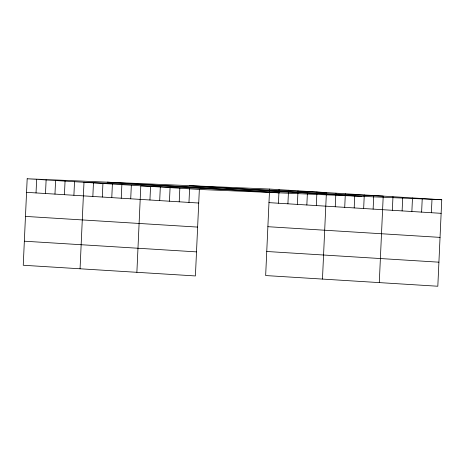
<?xml version="1.0" encoding="UTF-8"?>
<svg xmlns="http://www.w3.org/2000/svg" width="465" height="465" viewBox="0 0 465 465"><rect width="100%" height="100%" fill="white"/><g stroke="black" fill="none" stroke-linecap="round" stroke-linejoin="round"><path stroke-width="0.7" d="M27.179 178.763L23.25 265.259L195.41 275.943L199.34 189.447L27.179 178.763L269.59 189.057L441.75 199.741L437.821 286.237L265.66 275.553L269.59 189.057M36.032 192.929L36.648 179.351M45.5 193.516L46.116 179.938M54.969 194.103L55.585 180.525M64.437 194.696L65.053 181.112M73.906 195.283L74.522 181.699M80.061 268.787L83.991 182.286L326.401 192.58L322.472 279.081M92.843 196.457L93.459 182.873M102.312 197.044L102.928 183.46M111.78 197.631L112.396 184.053M121.249 198.218L121.865 184.64M130.717 198.805L131.339 185.227M136.879 272.31L140.808 185.814L383.212 196.108L379.289 282.604M149.945 200.002L150.561 186.419M159.698 200.607L160.315 187.023M169.458 201.211L170.074 187.628M179.211 201.816L179.827 188.238M188.97 202.42L189.586 188.842M278.442 203.222L279.058 189.644M287.911 203.815L288.527 190.232M297.379 204.402L297.995 190.819M306.848 204.989L307.464 191.406M316.316 205.577L316.932 191.993M335.253 206.751L335.87 193.173M344.722 207.338L345.338 193.76M354.191 207.925L354.807 194.347M363.659 208.512L364.275 194.934M373.128 209.099L373.744 195.521M392.355 210.296L392.972 196.712M402.109 210.901L402.725 197.317M411.868 211.505L412.484 197.927M421.621 212.11L422.237 198.532M431.375 212.714L431.997 199.136M199.34 189.447L441.75 199.741M189.592 185.657L361.753 196.346M107.171 182.158L279.337 192.841M268.968 202.635L441.134 213.325M26.563 192.341L198.724 203.025M267.875 226.699L440.041 237.382M25.47 216.405L197.631 227.089M266.753 251.489L438.914 262.179M24.343 241.196L196.503 251.879"/></g></svg>
